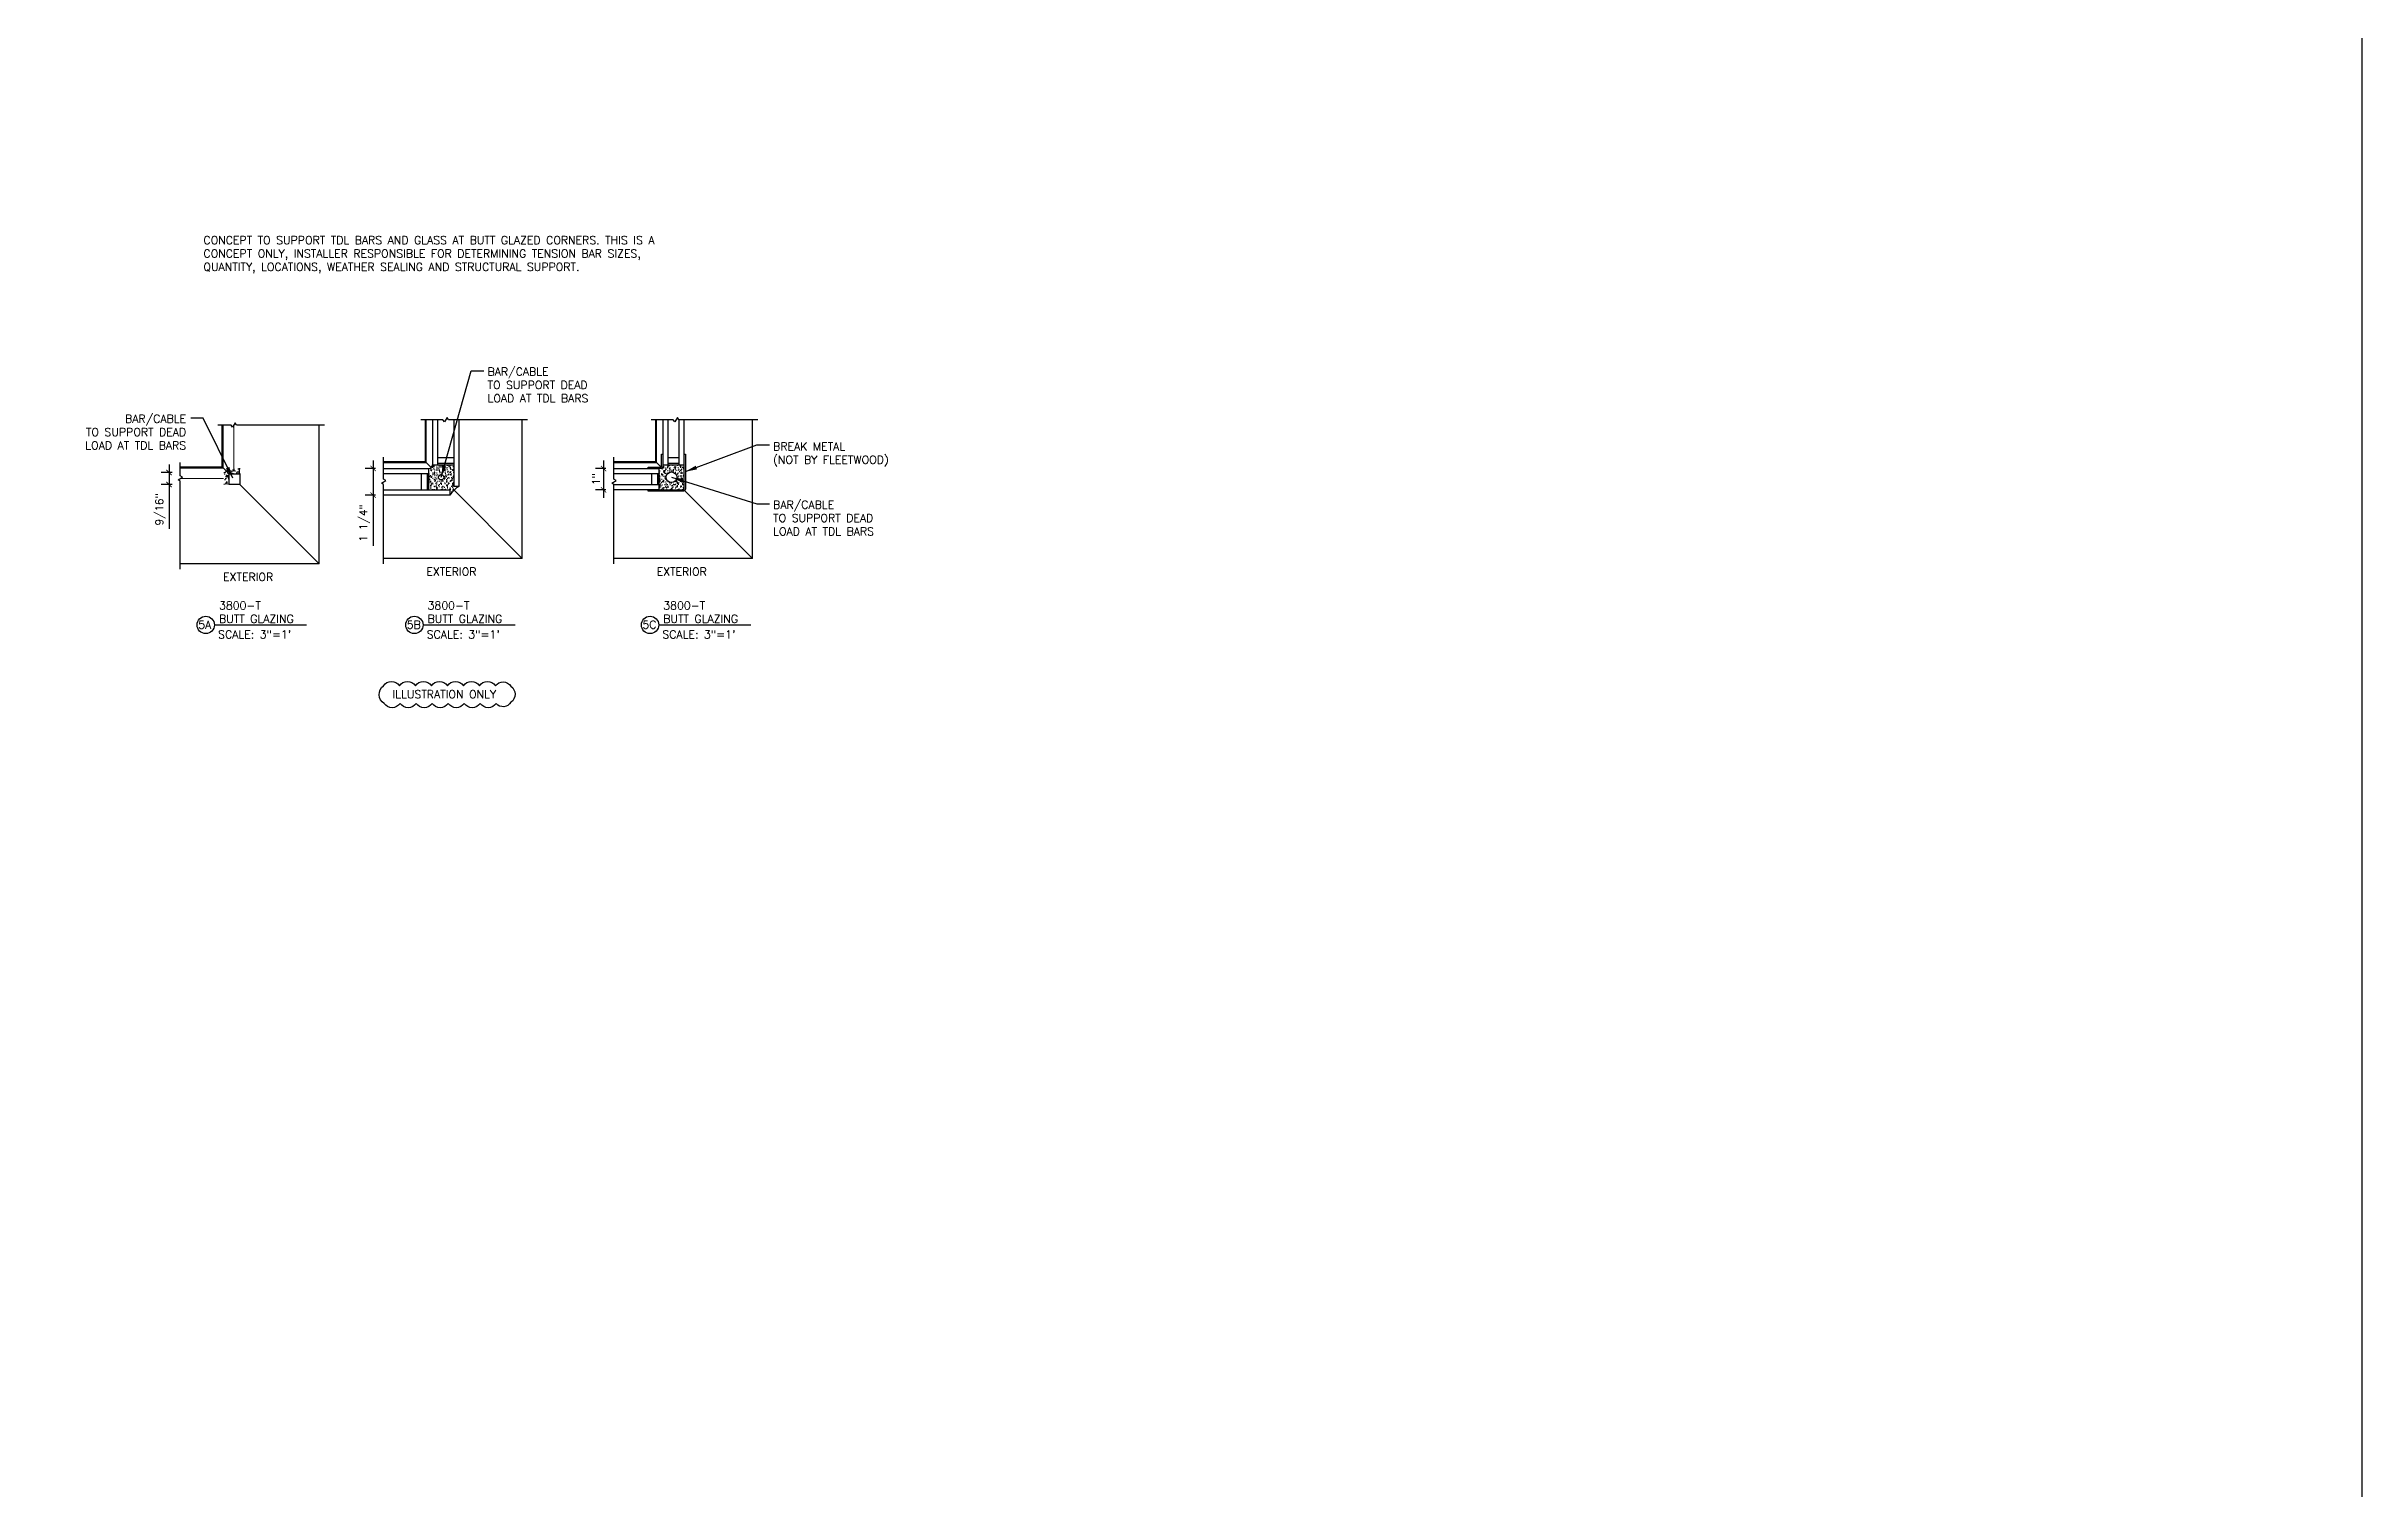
# Model space of a CAD drawing. Header units: inches. Extents: x 982 to 1341, y -372 to 75.
# Drawn here: x 1232.2 to 1340.7, y -195.2 to -127.6 of the extents above; entities that cross this region are included whole.
import ezdxf

# ---------------------------------------------------------------- set-up
doc = ezdxf.new("R2010")
doc.units = ezdxf.units.IN
doc.header["$MEASUREMENT"] = 0
for name, color, linetype in [('0 @ 4', 7, 'Continuous'), ('3800-FRAME', 1, 'Continuous'), ('BREAK', 6, 'Continuous'), ('DTLBUBBLE', 6, 'Continuous'), ('GLASS', 7, 'Continuous'), ('SHIM', 1, 'Continuous'), ('SILL PAN', 7, 'Continuous'), ('TEXT', 7, 'Continuous')]:
    doc.layers.add(name, color=color, linetype=linetype)
doc.styles.get("Standard").update_dxf_attribs({"font": 'romans.shx'})
doc.dimstyles.new('1X1', dxfattribs={"dimtxt": 0.09, "dimasz": 0.0625, "dimexe": 0.09375, "dimexo": 0.09375, "dimgap": 0.032, "dimtad": 1, "dimdec": 4, "dimzin": 11, "dimdsep": 46, "dimlunit": 5, "dimtxsty": 'Standard', "dimblk1": 'ARCHTICK', "dimblk2": 'ARCHTICK', "dimsah": 1, "dimcen": 0.09, "dimdle": 0.09375, "dimadec": 0, "dimazin": 0, "dimtfac": 1, "dimtdec": 4, "dimtofl": 0, "dimtmove": 0, "dimatfit": 3, "dimldrblk": 'ARROW', "dimfxl": 0, "dimfrac": 2, "dimtolj": 1, "dimtzin": 0, "dimarcsym": 0})

# ---------------------------------------------------------------- blocks, each defined once
blk = doc.blocks.new('_ARCHTICK')
at = {"color": 0, "linetype": 'ByBlock', "const_width": 0.15}
blk.add_lwpolyline([(-0.5, -0.5), (0.5, 0.5)], dxfattribs=at)
blk = doc.blocks.new('ARROW')
at = {"color": 0, "linetype": 'ByBlock'}
blk.add_solid([(-2.2, -0.37), (-2.2, 0.37), (0, 0)], dxfattribs=at)
at = {"layer": 'DEFPOINTS', "color": 0, "linetype": 'ByBlock'}
blk.add_point((0, 0), dxfattribs=at)
blk = doc.blocks.new('*D54')
at = {"color": 0, "lineweight": -2}
for p, q in [((1237.97, -147.22), (1237.97, -148.16)), ((1238.12, -147.6), (1237.6, -147.6)), ((1238.12, -148.16), (1237.6, -148.16)), ((1237.97, -148.16), (1237.97, -150.23))]:
    blk.add_line(p, q, dxfattribs=at)
at = {"layer": 'DEFPOINTS', "color": 0}
for p in [(1237.97, -148.16), (1238.5, -147.6), (1238.5, -148.16)]:
    blk.add_point(p, dxfattribs=at)
at = {"color": 0, "lineweight": -2, "xscale": 0.25, "yscale": 0.25, "zscale": 0.25}
for p, rotation in [((1237.97, -147.6), 90), ((1237.97, -148.16), 270)]:
    blk.add_blockref('_ARCHTICK', p, dxfattribs=dict(at, rotation=rotation))
at = {"color": 0, "insert": (1237.57, -149.32), "char_height": 0.36, "attachment_point": 5, "rotation": 90}
blk.add_mtext('\\A1;9/16"', dxfattribs=at)
blk = doc.blocks.new('*D55')
at = {"color": 0, "lineweight": -2}
for p, q in [((1247.65, -147.41), (1247.16, -147.41)), ((1247.53, -147.04), (1247.53, -148.66)), ((1247.65, -148.66), (1247.16, -148.66)), ((1247.53, -148.66), (1247.53, -151.03))]:
    blk.add_line(p, q, dxfattribs=at)
at = {"layer": 'DEFPOINTS', "color": 0}
for p in [(1248.02, -147.41), (1247.53, -148.66), (1248.02, -148.66)]:
    blk.add_point(p, dxfattribs=at)
at = {"color": 0, "lineweight": -2, "xscale": 0.25, "yscale": 0.25, "zscale": 0.25}
for p, rotation in [((1247.53, -147.41), 90), ((1247.53, -148.66), 270)]:
    blk.add_blockref('_ARCHTICK', p, dxfattribs=dict(at, rotation=rotation))
at = {"color": 0, "insert": (1247.13, -149.97), "char_height": 0.36, "attachment_point": 5, "rotation": 90}
blk.add_mtext('\\A1;1 1/4"', dxfattribs=at)
blk = doc.blocks.new('*D56')
at = {"color": 0, "lineweight": -2}
for p, q in [((1258.44, -147.41), (1257.95, -147.41)), ((1258.33, -147.04), (1258.33, -148.79)), ((1258.44, -148.41), (1257.95, -148.41))]:
    blk.add_line(p, q, dxfattribs=at)
at = {"layer": 'DEFPOINTS', "color": 0}
for p in [(1258.81, -147.41), (1258.33, -148.41), (1258.81, -148.41)]:
    blk.add_point(p, dxfattribs=at)
at = {"color": 0, "lineweight": -2, "xscale": 0.25, "yscale": 0.25, "zscale": 0.25}
for p, rotation in [((1258.33, -147.41), 90), ((1258.33, -148.41), 270)]:
    blk.add_blockref('_ARCHTICK', p, dxfattribs=dict(at, rotation=rotation))
at = {"color": 0, "insert": (1257.98, -147.91), "char_height": 0.36, "attachment_point": 5, "rotation": 90}
blk.add_mtext('\\A1;1"', dxfattribs=at)

msp = doc.modelspace()

# ---------------------------------------------------------------- hatches: boundary and pattern name
at = {"layer": 'SHIM'}
h = msp.add_hatch(dxfattribs=at)
h.set_pattern_fill('AR-SAND', color=256, scale=0.1, angle=90, style=0)
h.set_pattern_definition([(127.5, (-3.8977, 0), (-0.192682377, -0.006299336), [0, -0.152, 0, -0.17, 0, -0.1625]), (97.5, (-3.8977, 0), (-0.282214607, 0.17697767), [0, -0.082, 0, -0.137, 0, -0.0525]), (57.5, (-3.8977, -0.123), (-0.000565905, 0.311414186), [0, -0.05, 0, -0.18, 0, -0.235]), (47.5, (-3.8977, -0.123), (-0.087767556, 0.30061266), [0, -0.025, 0, -0.118, 0, -0.135])])
h.paths.add_polyline_path([(1240.78519, -147.66061), (1241.28519, -147.66061, -0.300197645), (1241.28519, -147.41061), (1241.00394, -147.41061), (1240.72269, -147.41061, -0.354994162), (1240.53519, -147.59811), (1240.53519, -147.87936), (1240.53519, -148.16061, -0.248957227), (1240.78519, -148.16061)])
h = msp.add_hatch(dxfattribs=at)
h.set_pattern_fill('AR-SAND', color=256, scale=0.1, angle=90, style=0)
h.set_pattern_definition([(127.5, (-3.79389, 0), (-0.192682377, -0.006299336), [0, -0.152, 0, -0.17, 0, -0.1625]), (97.5, (-3.7939, 0), (-0.282214607, 0.17697767), [0, -0.082, 0, -0.137, 0, -0.0525]), (57.5, (-3.79389, -0.123), (-0.000565905, 0.311414186), [0, -0.05, 0, -0.18, 0, -0.235]), (47.5, (-3.7939, -0.123), (-0.087767556, 0.30061266), [0, -0.025, 0, -0.118, 0, -0.135])])
h.paths.add_polyline_path([(1251.30816, -147.23358), (1250.49606, -147.23358), (1250.30816, -147.23358, -0.379643439), (1250.13138, -147.41036), (1250.13138, -147.59826), (1250.13138, -148.41036), (1251.13138, -148.41036), (1251.13138, -148.66036, -0.104320597), (1251.55816, -148.23358), (1251.30816, -148.23358)])
edge = h.paths.add_edge_path(flags=0)
edge.add_arc((1250.71977, -147.82197), 0.125, 0, 180)
edge.add_arc((1250.71977, -147.82197), 0.125, 180, 360)
h = msp.add_hatch(dxfattribs=at)
h.set_pattern_fill('AR-SAND', color=256, scale=0.1, angle=90, style=0)
h.set_pattern_definition([(127.5, (0, 0), (-0.192682377, -0.006299336), [0, -0.152, 0, -0.17, 0, -0.1625]), (97.5, (0, 0), (-0.282214607, 0.17697767), [0, -0.082, 0, -0.137, 0, -0.0525]), (57.5, (-8e-18, -0.123), (-0.000565905, 0.311414186), [0, -0.05, 0, -0.18, 0, -0.235]), (47.5, (-8e-18, -0.123), (-0.087767556, 0.30061266), [0, -0.025, 0, -0.118, 0, -0.135])])
h.paths.add_polyline_path([(1262.10102, -147.23358), (1261.85102, -147.23358), (1261.28892, -147.23358), (1261.10102, -147.23358), (1261.10102, -147.32036, -0.414213562), (1261.01102, -147.41036), (1260.92425, -147.41036), (1260.92425, -147.59826), (1260.92425, -148.16036), (1260.92425, -148.41036), (1262.07102, -148.41036, 0.414213562), (1262.10102, -148.38036)])
h.paths.add_polyline_path([(1261.26263, -147.82197, -1), (1261.76263, -147.82197, -1)], flags=16)

# ---------------------------------------------------------------- linework, layer by layer
msp.add_line((1251.30816, -148.23358), (1251.30816, -148.12824))
for points in [[(982.31986, 75.11934), (1340.70665, 75.11934), (1340.70665, -371.99608), (982.31986, -371.99608)], [(1241.28519, -147.66061), (1241.28519, -148.16061), (1240.78519, -148.16061), (1240.78519, -147.66061)]]:
    msp.add_lwpolyline(points, close=True)
for points in [[(1261.01102, -147.41036), (1260.42425, -147.41036), (1260.42425, -147.35036), (1261.01102, -147.35036, 0.414213562), (1261.04102, -147.32036), (1261.04102, -146.73358), (1261.10102, -146.73358), (1261.10102, -147.32036, -0.414213562)], [(1262.07102, -148.47036), (1260.42425, -148.47036), (1260.42425, -148.41036), (1262.07102, -148.41036, 0.414213562), (1262.10102, -148.38036), (1262.10102, -146.73358), (1262.16102, -146.73358), (1262.16102, -148.38036, -0.414213562)], [(1248.01367, -157.5856, -0.52056705), (1248.76367, -157.5856, -0.52056705), (1249.51367, -157.5856, -0.52056705), (1250.26367, -157.5856, -0.52056705), (1251.01367, -157.5856, -0.52056705), (1251.76367, -157.5856, -0.52056705), (1252.51367, -157.5856, -0.52056705), (1253.26367, -157.5856, -0.52056705), (1253.98769, -157.61158, -0.52056705), (1253.98769, -158.36158, -0.52056705), (1253.29746, -158.42135, -0.52056705), (1252.54746, -158.42135, -0.52056705), (1251.79746, -158.42135, -0.52056705), (1251.04746, -158.42135, -0.52056705), (1250.29746, -158.42135, -0.52056705), (1249.54746, -158.42135, -0.52056705), (1248.79746, -158.42135, -0.52056705), (1248.04746, -158.42135, -0.52056705)]]:
    msp.add_lwpolyline(points, format="xyb", close=True)
for centre, radius in [((1250.71977, -147.82197), 0.125), ((1261.51263, -147.82197), 0.25)]:
    msp.add_circle(centre, radius)
for centre, radius, start, end in [((1240.51354, -147.38896), 0.21027, 275.9108695, 354.0891305), ((1241.47463, -147.53561), 0.22696, 146.5807343, 213.4192658), ((1250.12014, -147.22234), 0.18836, 273.4221255, 356.5778745), ((1240.66019, -148.3961), 0.26661, 62.0400046, 117.9599954), ((1252.35639, -149.45859), 1.46213, 123.0888243, 146.9111757)]:
    msp.add_arc(centre, radius, start, end)
at = {"layer": '3800-FRAME'}
for p, q in [((1240.49744, -147.37286), (1240.49744, -145.37286)), ((1244.99744, -151.87286), (1244.99744, -145.37286)), ((1250.02066, -147.12286), (1250.02066, -145.12286)), ((1254.52066, -151.62286), (1254.52066, -145.12286)), ((1260.81352, -147.12286), (1260.81352, -145.12286)), ((1265.31352, -151.62286), (1265.31352, -145.12286)), ((1238.49744, -147.37286), (1240.49744, -147.37286)), ((1240.49744, -147.37286), (1240.66222, -147.53764)), ((1248.02066, -147.12286), (1250.02066, -147.12286)), ((1250.02066, -147.12286), (1250.25332, -147.35553)), ((1258.81352, -147.12286), (1260.81352, -147.12286)), ((1260.81352, -147.12286), (1261.03224, -147.34157)), ((1241.28519, -148.16061), (1244.99744, -151.87286)), ((1251.32251, -148.42471), (1254.52066, -151.62286)), ((1262.14345, -148.45279), (1265.31352, -151.62286)), ((1244.99744, -151.87286), (1238.49744, -151.87286)), ((1254.52066, -151.62286), (1248.02066, -151.62286)), ((1265.31352, -151.62286), (1258.81352, -151.62286))]:
    msp.add_line(p, q, dxfattribs=at)
at = {"layer": 'BREAK'}
for points in [[(1245.24744, -145.37286), (1241.13446, -145.37286), (1241.0692, -145.2746), (1240.93869, -145.47112), (1240.87343, -145.37286), (1240.24744, -145.37286)], [(1254.77066, -145.12286), (1251.06367, -145.12286), (1250.99841, -145.0246), (1250.8679, -145.22112), (1250.80264, -145.12286), (1249.77066, -145.12286)], [(1265.56352, -145.12286), (1261.85654, -145.12286), (1261.79128, -145.0246), (1261.66077, -145.22112), (1261.59551, -145.12286), (1260.56352, -145.12286)], [(1238.49744, -152.12286), (1238.49744, -148.00987), (1238.39918, -147.94462), (1238.59571, -147.8141), (1238.49744, -147.74885), (1238.49744, -147.12286)], [(1248.02066, -151.87286), (1248.02066, -148.16587), (1247.92239, -148.10062), (1248.11892, -147.9701), (1248.02066, -147.90485), (1248.02066, -146.87286)], [(1258.81352, -151.87286), (1258.81352, -148.16587), (1258.71526, -148.10062), (1258.91179, -147.9701), (1258.81352, -147.90485), (1258.81352, -146.87286)]]:
    msp.add_lwpolyline(points, dxfattribs=at)
at = {"layer": 'DTLBUBBLE'}
for p, q in [((1240.09764, -154.73908), (1244.40713, -154.73908)), ((1249.87086, -154.73908), (1254.18035, -154.73908)), ((1260.91372, -154.73908), (1265.22321, -154.73908))]:
    msp.add_line(p, q, dxfattribs=at)
for centre in [(1239.69034, -154.73908), (1249.46355, -154.73908), (1260.50642, -154.73908)]:
    msp.add_circle(centre, 0.4073, dxfattribs=at)
at = {"layer": 'GLASS'}
for p, q in [((1250.30816, -145.12286), (1250.30816, -147.23358)), ((1250.55816, -147.23358), (1250.55816, -145.12286)), ((1251.30816, -145.12286), (1251.30816, -148.23358)), ((1251.55816, -148.23358), (1251.55816, -145.12286)), ((1261.10102, -145.12286), (1261.10102, -147.23358)), ((1261.35102, -147.23358), (1261.35102, -145.12286)), ((1261.85102, -145.12286), (1261.85102, -147.23358)), ((1262.10102, -147.23358), (1262.10102, -145.12286)), ((1248.02066, -147.41036), (1250.13138, -147.41036)), ((1250.13138, -147.41036), (1250.13138, -147.59826)), ((1250.30816, -147.23358), (1250.49606, -147.23358)), ((1250.49606, -147.23358), (1251.30816, -147.23358)), ((1250.55816, -146.89053), (1251.30816, -146.89053)), ((1250.55816, -147.16707), (1251.30816, -147.16707)), ((1258.81352, -147.41036), (1260.92425, -147.41036)), ((1260.92425, -147.41036), (1260.92425, -147.59826)), ((1261.10102, -147.23358), (1261.28892, -147.23358)), ((1261.28892, -147.23358), (1261.85102, -147.23358)), ((1261.35102, -146.89053), (1261.85102, -146.89053)), ((1261.35102, -147.16707), (1261.85102, -147.16707)), ((1261.85102, -147.23358), (1262.10102, -147.23358)), ((1250.13138, -147.66036), (1248.02066, -147.66036)), ((1248.02066, -148.41036), (1251.13138, -148.41036)), ((1249.78833, -147.66036), (1249.78833, -148.41036)), ((1250.06487, -147.66036), (1250.06487, -148.41036)), ((1250.13138, -147.59826), (1250.13138, -148.41036)), ((1251.13138, -148.41036), (1251.13138, -148.66036)), ((1251.30816, -148.23358), (1251.55816, -148.23358)), ((1260.92425, -147.66036), (1258.81352, -147.66036)), ((1258.81352, -148.16036), (1260.92425, -148.16036)), ((1260.92425, -148.41036), (1258.81352, -148.41036)), ((1260.5812, -147.66036), (1260.5812, -148.16036)), ((1260.85774, -147.66036), (1260.85774, -148.16036)), ((1260.92425, -147.59826), (1260.92425, -148.16036)), ((1260.92425, -148.16036), (1260.92425, -148.41036)), ((1251.13138, -148.66036), (1248.02066, -148.66036))]:
    msp.add_line(p, q, dxfattribs=at)
for points in [[(1240.72269, -145.37286, 0, 0, 0), (1240.72269, -147.41061, 0, 0, 0), (1241.00394, -147.41061, 0.06, 0.06, 0), (1241.00394, -145.37286, 0.06, 0.06, 0), (1241.00394, -147.41061, 0, 0, 0), (1241.28519, -147.41061, 0, 0, 0), (1241.28519, -145.37286, 0, 0, 0)], [(1238.49744, -147.59811, 0, 0, 0), (1240.53519, -147.59811, 0, 0, 0), (1240.53519, -147.87936, 0.06, 0.06, 0), (1238.49744, -147.87936, 0.06, 0.06, 0), (1240.53519, -147.87936, 0, 0, 0), (1240.53519, -148.16061, 0, 0, 0), (1238.49744, -148.16061, 0, 0, 0)]]:
    msp.add_lwpolyline(points, format="xyseb", dxfattribs=at)
at = {"layer": 'SILL PAN'}
for p, q in [((1240.45744, -147.33286), (1240.45744, -145.37286)), ((1249.98066, -147.08286), (1249.98066, -145.12286)), ((1260.77352, -147.08286), (1260.77352, -145.12286)), ((1238.49744, -147.33286), (1240.45744, -147.33286)), ((1248.02066, -147.08286), (1249.98066, -147.08286)), ((1258.81352, -147.08286), (1260.77352, -147.08286))]:
    msp.add_line(p, q, dxfattribs=at)

# ---------------------------------------------------------------- texts
at = {"layer": 'TEXT'}
for s, p in [('EXTERIOR', (1240.50213, -152.67963)), ('EXTERIOR', (1250.02534, -152.42963)), ('EXTERIOR', (1260.81821, -152.42963)), ('5A', (1239.33631, -154.91489)), ('SCALE: 3"=1\'', (1240.26962, -155.37269)), ('5B', (1249.10607, -154.91489)), ('SCALE: 3"=1\'', (1250.04283, -155.37269)), ('5C', (1260.14894, -154.91489)), ('SCALE: 3"=1\'', (1261.0857, -155.37269))]:
    msp.add_text(s, height=0.375, dxfattribs=at).set_placement(p)
at = {"layer": 'TEXT', "char_height": 0.375}
for s, insert, width, attachment_point in [('CONCEPT TO SUPPORT TDL BARS AND GLASS AT BUTT GLAZED CORNERS. THIS IS A CONCEPT ONLY, INSTALLER RESPONSIBLE FOR DETERMINING TENSION BAR SIZES, QUANTITY, LOCATIONS, WEATHER SEALING AND STRUCTURAL SUPPORT.', (1239.58125, -138.26405), 24.0474037, 7), ('\\pt6;BAR/CABLE\\PTO SUPPORT DEAD\\PLOAD AT TDL BARS', (1252.89115, -144.3088), 48.8620799, 7), ('\\pt6;BAR/CABLE\\PTO SUPPORT DEAD\\PLOAD AT TDL BARS', (1238.76937, -146.51593), 48.8620799, 9), ('\\pt6;BREAK METAL \\P(NOT BY FLEETWOOD)', (1266.27386, -147.31219), 48.8620799, 7), ('\\pt6;BAR/CABLE\\PTO SUPPORT DEAD\\PLOAD AT TDL BARS', (1266.27386, -150.54339), 48.8620799, 7), ('3800-T\\PBUTT GLAZING', (1240.30965, -154.64103), 7.3936781, 7), ('3800-T\\PBUTT GLAZING', (1250.08286, -154.64103), 7.3936781, 7), ('3800-T\\PBUTT GLAZING', (1261.12573, -154.64103), 7.3936781, 7), ('ILLUSTRATION ONLY', (1248.43961, -158.17543), 48.8620799, 7)]:
    msp.add_mtext(s, dxfattribs=dict(at, insert=insert, width=width, attachment_point=attachment_point))

# ---------------------------------------------------------------- dimensions: what is measured, and where the dimension line sits
at = {"layer": '0 @ 4'}
for base, p1, p2, picture, middle in [((1237.973, -148.16061), (1238.49744, -147.59811), (1238.49744, -148.16061), '*D54', (1237.57072, -149.31861)), ((1247.5333, -148.66036), (1248.02066, -147.41036), (1248.02066, -148.66036), '*D55', (1247.13101, -149.97265)), ((1258.32617, -148.41036), (1258.81352, -147.41036), (1258.81352, -148.41036), '*D56', (1257.98388, -147.91036))]:
    dim = msp.add_linear_dim(base=base, p1=p1, p2=p2, angle=90, dimstyle='1X1', override={"dimscale": 4, "dimpost": '"', "dimtix": 0, "dimtofl": 0, "dimtmove": 0, "dimatfit": 3}, dxfattribs=at)
    dim.commit()
    dim.dimension.update_dxf_attribs({"geometry": picture, "text_midpoint": middle})

# ---------------------------------------------------------------- leaders
for points in [[(1250.71977, -147.82197), (1252.12942, -142.82978), (1252.71554, -142.82978)], [(1240.95278, -147.86847), (1239.57361, -145.04861), (1238.98748, -145.04861)], [(1262.16102, -147.55697), (1265.51212, -146.30453), (1266.09825, -146.30453)], [(1261.51263, -147.82197), (1265.51212, -149.06437), (1266.09825, -149.06437)]]:
    msp.add_leader(points, dimstyle='1X1', override={"dimscale": 4, "dimgap": 0.032, "dimtad": 0}, dxfattribs=at)

doc.saveas('drawing.dxf')
